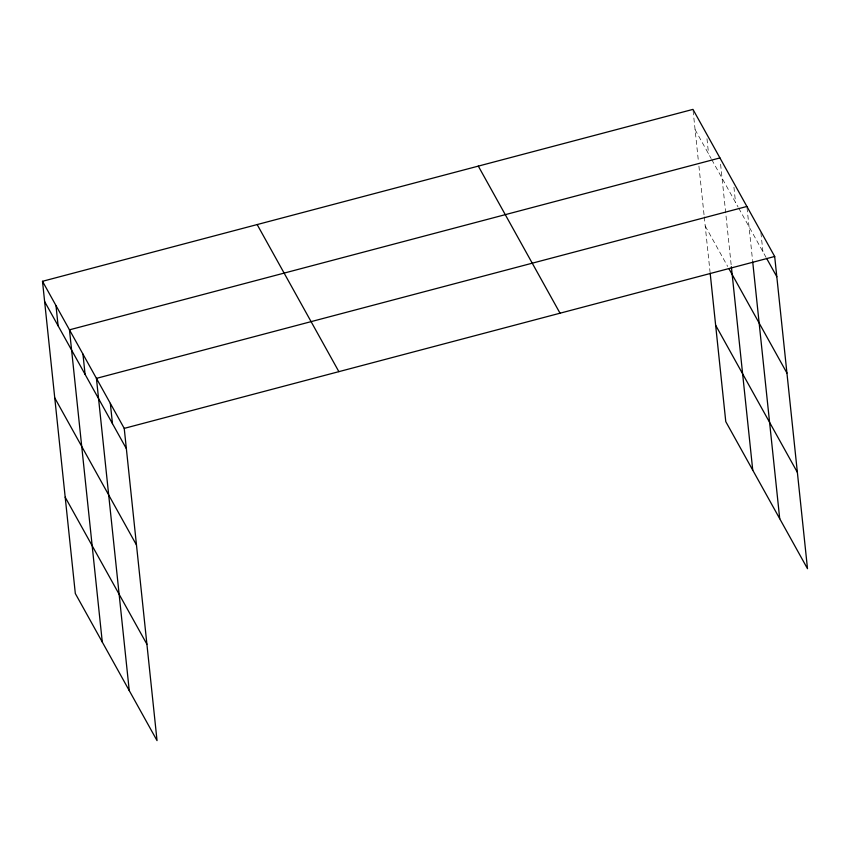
<?xml version="1.0" encoding="UTF-8"?>
<svg xmlns="http://www.w3.org/2000/svg" width="850" height="850" viewBox="0 0 850 850"><rect width="100%" height="100%" fill="white"/><g stroke="black" fill="none" stroke-linecap="round" stroke-linejoin="round"><path stroke-width="0.64" stroke-dasharray="4.25 3.19" d="M695.088 129.636L711.142 158.525M711.779 159.683L738.108 207.071M738.756 208.229L766.073 257.401M705.213 225.994L727.685 266.443M760.92 232.741L762.918 251.717M747.033 207.729L752.579 260.567M733.943 187.255L735.537 202.449M720.598 164.252L731.223 265.413M706.977 138.72L708.571 153.903M693.09 110.649L698.371 160.884M698.923 166.101L704.119 215.571M704.257 216.877L710.016 271.713"/><path stroke-width="1.27" d="M42.5 281.297L124.228 428.379L157.038 740.616L75.321 593.523L42.5 281.297L692.963 109.384L774.679 256.477L807.5 568.703L725.773 421.621L710.154 273.02M719.929 157.93L69.466 329.832L102.287 642.069M746.895 206.465L96.433 378.367L129.253 690.604M124.228 428.379L774.679 256.477M766.711 258.538L776.815 276.728M728.971 268.749L786.941 373.076M715.647 325.263L797.374 472.356M478.306 166.111L560.033 313.204M257.157 224.559L338.874 371.652M44.625 301.548L126.353 448.63M54.751 397.896L136.478 544.988M65.184 497.176L146.912 644.258M752.718 261.874L779.716 518.702M731.361 266.719L752.749 470.156M110.33 403.378L112.455 423.629M82.949 354.099L85.085 374.351M55.983 305.564L58.108 325.816"/></g></svg>
